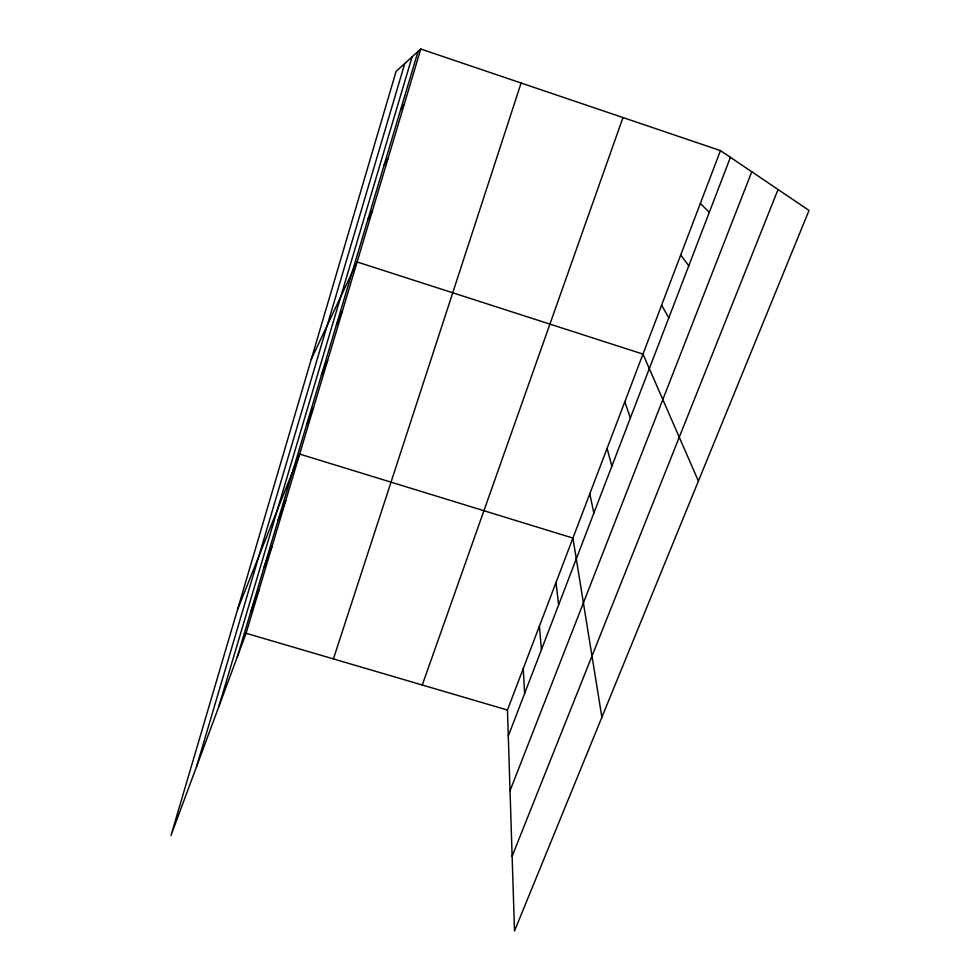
<?xml version="1.0" encoding="UTF-8"?>
<svg xmlns="http://www.w3.org/2000/svg" width="980" height="980" viewBox="0 0 980 980"><rect width="100%" height="100%" fill="white"/><g stroke="black" fill="none" stroke-linecap="round" stroke-linejoin="round"><path stroke-width="1.47" d="M196.478 766.862L404.777 63.492M218.748 706.899L412.102 56.865M237.295 656.943L418.019 51.499M420.775 49L396.104 71.344L170.973 835.524L246.078 633.276L420.775 49L720.459 150.602L809.027 210.431L514.512 931L507.456 710.035L720.459 150.602M333.408 658.928L521.103 83.018M422.27 685.02L622.986 117.551M250.574 612.451L258.99 590.107M264.196 566.832L272.22 545.872M508.289 736.017L730.418 157.327M278.161 520.037L285.768 500.547M510.029 790.762L751.783 171.757M512.124 856.263L778.059 189.507M237.515 609.683L299.66 454.071L572.933 538.081L601.879 717.225M306.777 424.181L313.49 407.827M321.416 375.107L327.663 360.42M336.459 324.735L342.192 311.812M311.26 359.341L357.1 261.954L642.978 354.111L698.409 481.07M367.757 219.888L372.4 210.798M384.05 165.302L388.092 158.294M400.796 109.197L404.213 104.37M246.078 633.276L507.456 710.035M700.333 203.472L709.312 212.305M680.72 254.984L688.769 265.813M661.61 305.172L668.777 317.9M624.811 401.812L630.348 418.031M607.086 448.362L611.863 466.174M589.801 493.761L593.856 513.104M555.966 582.647L558.637 604.832M539.404 626.134L541.438 649.654M523.246 668.593L524.655 693.375"/></g></svg>
